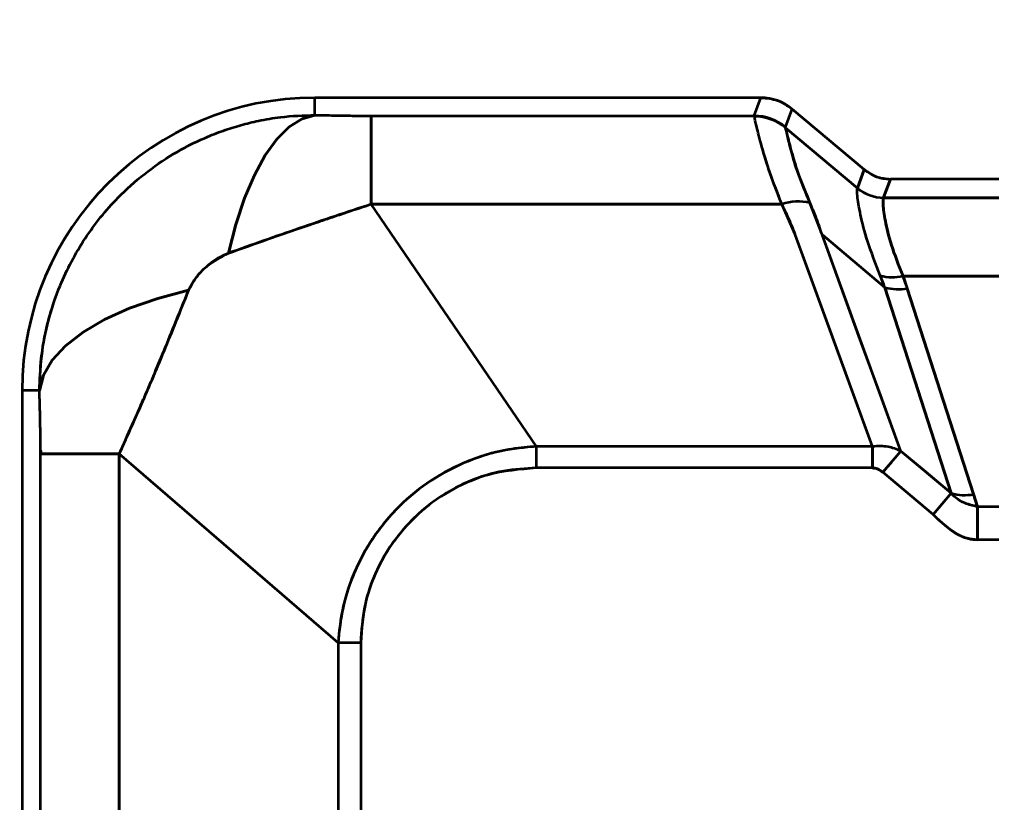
# Model space of a CAD drawing. Header units: millimetres. Extents: x 0 to 420, y 0 to 297.
# Drawn here: x 326.637 to 327.234, y 175.101 to 175.582 of the extents above; entities that cross this region are included whole.
import ezdxf

# ---------------------------------------------------------------- set-up
doc = ezdxf.new("R2010")
doc.units = ezdxf.units.MM
doc.layers.add('尺寸线层', color=150, linetype='Continuous')
doc.styles.add('SLDTEXTSTYLE2', font='TXT', dxfattribs={"width": 0.7})
doc.dimstyles.new('SLDDIMSTYLE0', dxfattribs={"dimtxt": 3.5, "dimasz": 3.302, "dimexe": 0, "dimexo": 0.0625, "dimgap": 0.875, "dimtad": 1, "dimdec": 1, "dimlfac": 100, "dimrnd": 1e-09, "dimzin": 12, "dimdsep": 46, "dimtxsty": 'SLDTEXTSTYLE2', "dimsah": 1, "dimcen": 0.09, "dimadec": 0, "dimazin": 3, "dimtfac": 1, "dimtdec": 3, "dimtofl": 0, "dimtmove": 0, "dimatfit": 3, "dimfxl": 0, "dimfrac": 2, "dimtolj": 1, "dimtzin": 12, "dimarcsym": 0})

# ---------------------------------------------------------------- blocks, each defined once
blk = doc.blocks.new('_D')
at = {"layer": '尺寸线层'}
for p, q in [((291.94307, 202.64124), (364.68758, 202.64124)), ((363.68758, 202.64124), (363.68758, 128.58016)), ((326.11667, 128.58016), (364.68758, 128.58016))]:
    blk.add_line(p, q, dxfattribs=at)
for points in [[(363.68758, 202.64124), (363.17958, 199.33924), (364.19558, 199.33924)], [(363.68758, 128.58016), (364.19558, 131.88216), (363.17958, 131.88216)]]:
    blk.add_solid(points, dxfattribs=at)
at = {"layer": '尺寸线层', "insert": (359.17585, 158.53763), "char_height": 3.5, "attachment_point": 1, "rotation": 90, "style": 'SLDTEXTSTYLE2'}
blk.add_mtext('7406.11', dxfattribs=at)
blk = doc.blocks.new('_D_7')
at = {"layer": '尺寸线层'}
for p, q in [((70.59704, 160.40224), (70.59704, 246.19224)), ((332.81559, 175.11669), (332.81559, 246.19224)), ((332.81559, 245.19224), (70.59704, 245.19224))]:
    blk.add_line(p, q, dxfattribs=at)
for points in [[(70.59704, 245.19224), (73.89904, 244.68424), (73.89904, 245.70024)], [(332.81559, 245.19224), (329.51359, 245.70024), (329.51359, 244.68424)]]:
    blk.add_solid(points, dxfattribs=at)
at = {"layer": '尺寸线层', "insert": (202.87576, 249.70398), "char_height": 3.5, "attachment_point": 1, "style": 'SLDTEXTSTYLE2'}
blk.add_mtext('26221.85', dxfattribs=at)

msp = doc.modelspace()

# ---------------------------------------------------------------- linework, layer by layer
at = {"color": 7, "linetype": 'Continuous', "lineweight": 35}
for p, q in [((326.81831, 175.52353), (326.81831, 175.53419)), ((327.0924, 175.53419), (326.81831, 175.53419)), ((327.0924, 175.53419), (326.81831, 175.53419)), ((326.81831, 175.52353), (326.81831, 175.53419)), ((327.08835, 175.52305), (327.0924, 175.53419)), ((327.08835, 175.52305), (327.0924, 175.53419)), ((327.1076, 175.51604), (327.11166, 175.52718)), ((327.1076, 175.51604), (327.11166, 175.52718)), ((327.15593, 175.49003), (327.11166, 175.52718)), ((327.15593, 175.49003), (327.11166, 175.52718)), ((326.85292, 175.52305), (326.85292, 175.46874)), ((326.85292, 175.52305), (327.08835, 175.52305)), ((326.85292, 175.46874), (326.85292, 175.52305)), ((326.85292, 175.52305), (327.08835, 175.52305)), ((327.08836, 175.52265), (327.08835, 175.52305)), ((327.10761, 175.51572), (327.15179, 175.47865)), ((327.15179, 175.47865), (327.10761, 175.51572)), ((327.15179, 175.47865), (327.15593, 175.49003)), ((327.15593, 175.49003), (327.15179, 175.47865)), ((327.16784, 175.47281), (327.17198, 175.48419)), ((327.17198, 175.48419), (327.16784, 175.47281)), ((327.58463, 175.48419), (327.17198, 175.48419)), ((327.58463, 175.48419), (327.17198, 175.48419)), ((327.15175, 175.47856), (327.15179, 175.47865)), ((327.16779, 175.47271), (327.16784, 175.47281)), ((327.16779, 175.47271), (327.58882, 175.47271)), ((327.58882, 175.47271), (327.16779, 175.47271)), ((326.95445, 175.31985), (326.85292, 175.46874)), ((326.85292, 175.46874), (327.10529, 175.46874)), ((326.95445, 175.31985), (326.85292, 175.46874)), ((327.10529, 175.46874), (326.85292, 175.46874)), ((327.11347, 175.45018), (327.10529, 175.46874)), ((327.12996, 175.45005), (327.12256, 175.46955)), ((327.16091, 175.31985), (327.11347, 175.45018)), ((327.12996, 175.45005), (327.16864, 175.41759)), ((327.17836, 175.31706), (327.12996, 175.45005)), ((327.12996, 175.45005), (327.16864, 175.41759)), ((327.16864, 175.41759), (327.16576, 175.42485)), ((327.17974, 175.42457), (327.57687, 175.42457)), ((327.17974, 175.42457), (327.18238, 175.41702)), ((327.57687, 175.42457), (327.17974, 175.42457)), ((327.20933, 175.29107), (327.16864, 175.41759)), ((327.16864, 175.41759), (327.20933, 175.29107)), ((327.22307, 175.2905), (327.18238, 175.41702)), ((327.18238, 175.41702), (327.22307, 175.2905)), ((326.63831, 175.35419), (326.63831, 175.08373)), ((326.64899, 175.35419), (326.63831, 175.35419)), ((326.63831, 175.35419), (326.63831, 175.08373)), ((326.64899, 175.35419), (326.63831, 175.35419)), ((326.64969, 175.08792), (326.64969, 175.31532)), ((326.698, 175.31532), (326.64969, 175.31532)), ((326.64969, 175.08792), (326.64969, 175.31532)), ((326.83248, 175.19921), (326.698, 175.31532)), ((326.698, 175.06709), (326.698, 175.31532)), ((326.83248, 175.19921), (326.698, 175.31532)), ((326.698, 175.31532), (326.698, 175.06709)), ((326.95445, 175.30666), (326.95445, 175.31985)), ((327.16091, 175.31985), (326.95445, 175.31985)), ((326.95445, 175.30666), (326.95445, 175.31985)), ((327.16091, 175.31985), (326.95445, 175.31985)), ((327.16091, 175.30666), (327.16091, 175.31985)), ((327.16737, 175.30396), (327.17836, 175.31706)), ((327.20933, 175.29107), (327.17836, 175.31706)), ((327.16091, 175.30666), (326.95445, 175.30666)), ((327.16091, 175.30666), (326.95445, 175.30666)), ((327.19834, 175.27798), (327.16737, 175.30396)), ((327.19834, 175.27798), (327.16737, 175.30396)), ((327.20933, 175.29107), (327.19834, 175.27798)), ((327.19834, 175.27798), (327.20933, 175.29107)), ((327.22554, 175.2828), (327.22307, 175.2905)), ((327.22307, 175.2905), (327.22554, 175.2828)), ((327.22554, 175.2828), (327.22554, 175.26247)), ((327.53107, 175.2828), (327.22554, 175.2828)), ((327.22554, 175.26247), (327.22554, 175.2828)), ((327.53107, 175.2828), (327.22554, 175.2828)), ((327.53107, 175.26247), (327.22554, 175.26247)), ((327.53107, 175.26247), (327.22554, 175.26247)), ((326.84642, 175.19921), (326.83248, 175.19921)), ((326.83248, 175.19921), (326.83248, 174.9867)), ((326.84642, 175.19921), (326.83248, 175.19921)), ((326.83248, 175.19921), (326.83248, 174.9867)), ((326.84642, 175.19921), (326.84642, 174.9867)), ((326.84642, 175.19921), (326.84642, 174.9867))]:
    msp.add_line(p, q, dxfattribs=at)
at = {"color": 7, "linetype": 'Continuous', "lineweight": 35, "flags": 128}
for points in [[(326.81831, 175.52353), (326.81034, 175.5212), (326.8025, 175.51623), (326.79493, 175.50872), (326.78775, 175.49878), (326.78107, 175.48658), (326.77503, 175.47234), (326.7697, 175.45627), (326.76519, 175.43866)], [(326.76519, 175.43866), (326.7697, 175.45627), (326.77503, 175.47234), (326.78107, 175.48658), (326.78775, 175.49878), (326.79493, 175.50872), (326.8025, 175.51623), (326.81034, 175.5212), (326.81831, 175.52353)], [(327.16091, 175.31985), (327.14863, 175.3536), (327.13575, 175.38899), (327.11347, 175.45018)], [(327.17836, 175.31706), (327.16581, 175.35155), (327.15268, 175.38761), (327.12996, 175.45005)], [(326.64899, 175.35419), (326.65148, 175.36361), (326.65684, 175.37286), (326.66498, 175.38177), (326.67576, 175.39017), (326.68897, 175.39791), (326.70438, 175.40485), (326.7217, 175.41087), (326.74061, 175.41584)], [(326.74061, 175.41584), (326.7217, 175.41087), (326.70438, 175.40485), (326.68897, 175.39791), (326.67576, 175.39017), (326.66498, 175.38177), (326.65684, 175.37286), (326.65148, 175.36361), (326.64899, 175.35419)], [(327.20933, 175.29107), (327.19249, 175.30521), (327.17836, 175.31706)]]:
    msp.add_lwpolyline(points, dxfattribs=at)
at = {"color": 7, "linetype": 'Continuous', "lineweight": 35}
for centre, radius, start, end in [((326.81831, 175.35419), 0.18, 90, 180), ((326.81831, 175.35419), 0.18, 90, 180), ((327.08832, 175.493), 0.03004, 50.05864, 89.94136), ((327.08832, 175.493), 0.03004, 50.05864, 89.94136), ((327.08843, 175.49265), 0.03, 50.25006, 90.14099), ((327.08843, 175.49265), 0.03, 50.25006, 90.14099), ((327.16783, 175.49775), 0.02504, 230.03569, 269.90674), ((327.16783, 175.49775), 0.02504, 230.03569, 269.90674), ((327.11541, 175.4373), 0.03303, 77.49811, 107.84278), ((327.11541, 175.4373), 0.03303, 77.49811, 107.84278), ((327.17333, 175.45309), 0.02923, 254.99384, 282.66448), ((327.17333, 175.45309), 0.02923, 254.99384, 282.66448), ((327.17673, 175.44665), 0.03016, 254.44969, 280.79661), ((327.17673, 175.44665), 0.03016, 254.4497, 280.79661), ((327.21742, 175.32013), 0.03016, 254.44962, 280.79665), ((327.21742, 175.32013), 0.03017, 254.44976, 280.79653)]:
    msp.add_arc(centre, radius, start, end, dxfattribs=at)
for centre, major_axis, start_param, end_param in [((327.09237, 175.50415), (0.01028, 0.02823), 5.934618, 6.631752), ((327.172, 175.50922), (0.00856, 0.02353), 2.793026, 3.49016)]:
    msp.add_ellipse(centre, major_axis=major_axis, ratio=0.998448, start_param=start_param, end_param=end_param, dxfattribs=at)
for points in [[(327.0924, 175.53419), (327.09593, 175.5339), (327.10299, 175.53331), (327.10877, 175.52922), (327.11166, 175.52718)], [(327.15593, 175.49003), (327.15834, 175.48833), (327.16316, 175.48492), (327.16904, 175.48443), (327.17198, 175.48419)]]:
    msp.add_open_spline(points, degree=3, dxfattribs=at)
for points, knots in [([(326.64899, 175.35419), (326.64932, 175.36237), (326.64995, 175.3779), (326.6547, 175.3995), (326.66275, 175.423), (326.67605, 175.44809), (326.69434, 175.47073), (326.71317, 175.48763), (326.73119, 175.50004), (326.74771, 175.5085), (326.76173, 175.514), (326.77265, 175.51744), (326.78444, 175.52029), (326.79961, 175.5229), (326.81127, 175.52329), (326.81831, 175.52353)], [0, 0, 0, 0, 0.09223, 0.17509, 0.248571, 0.372098, 0.493337, 0.574894, 0.656929, 0.739439, 0.783725, 0.826747, 0.868506, 0.920618, 1, 1, 1, 1]), ([(326.64899, 175.35419), (326.6492, 175.36075), (326.64955, 175.37194), (326.6522, 175.3882), (326.65592, 175.40324), (326.6632, 175.42382), (326.67604, 175.44809), (326.69434, 175.47073), (326.71317, 175.48763), (326.73119, 175.50004), (326.74771, 175.5085), (326.76173, 175.514), (326.77265, 175.51744), (326.78444, 175.52029), (326.79961, 175.5229), (326.81127, 175.52329), (326.81831, 175.52353)], [0, 0, 0, 0, 0.073966, 0.126209, 0.185583, 0.248629, 0.372147, 0.493376, 0.574928, 0.656955, 0.739459, 0.783742, 0.826761, 0.868517, 0.920624, 1, 1, 1, 1]), ([(326.81831, 175.52353), (326.82283, 175.52344), (326.83031, 175.52328), (326.84187, 175.52311), (326.84898, 175.52307), (326.85292, 175.52305)], [0, 0, 0, 0, 0.40532, 0.669834, 1, 1, 1, 1]), ([(326.81831, 175.52353), (326.82307, 175.52343), (326.83153, 175.52326), (326.84316, 175.52309), (326.85003, 175.52306), (326.85292, 175.52305)], [0, 0, 0, 0, 0.426106, 0.75777, 1, 1, 1, 1]), ([(327.08836, 175.52265), (327.08834, 175.52274), (327.08831, 175.52289), (327.08834, 175.523), (327.08835, 175.52305)], [0, 0, 0, 0, 0.559862, 1, 1, 1, 1]), ([(327.10529, 175.46874), (327.10274, 175.47526), (327.09747, 175.48875), (327.09265, 175.505), (327.08942, 175.51775), (327.08872, 175.52098), (327.08836, 175.52265)], [0, 0, 0, 0, 0.227804, 0.471702, 0.726249, 1, 1, 1, 1]), ([(327.10529, 175.46874), (327.10262, 175.47556), (327.09735, 175.48903), (327.09261, 175.50518), (327.08941, 175.51775), (327.08872, 175.52098), (327.08836, 175.52265)], [0, 0, 0, 0, 0.238868, 0.471709, 0.726257, 1, 1, 1, 1]), ([(327.12256, 175.46955), (327.12001, 175.47565), (327.11487, 175.48792), (327.11083, 175.50186), (327.10837, 175.51193), (327.10787, 175.51445), (327.10761, 175.51572)], [0, 0, 0, 0, 0.246355, 0.495576, 0.747088, 1, 1, 1, 1]), ([(327.10761, 175.51572), (327.1079, 175.51428), (327.10846, 175.51152), (327.11114, 175.50073), (327.11524, 175.48692), (327.12012, 175.47535), (327.12256, 175.46955)], [0, 0, 0, 0, 0.27715, 0.53382, 0.766156, 1, 1, 1, 1]), ([(327.16576, 175.42485), (327.16297, 175.43205), (327.15739, 175.44643), (327.1533, 175.46316), (327.15131, 175.47498), (327.15161, 175.47738), (327.15175, 175.47856)], [0, 0, 0, 0, 0.246486, 0.493081, 0.751103, 1, 1, 1, 1]), ([(327.16576, 175.42485), (327.16296, 175.43208), (327.15739, 175.44646), (327.1533, 175.46318), (327.15131, 175.47498), (327.15161, 175.47738), (327.15175, 175.47856)], [0, 0, 0, 0, 0.247618, 0.49308, 0.751102, 1, 1, 1, 1]), ([(327.15175, 175.47856), (327.15176, 175.47858), (327.15177, 175.47861), (327.15179, 175.47864), (327.15179, 175.47865)], [0, 0, 0, 0, 0.559987, 1, 1, 1, 1]), ([(327.16779, 175.47271), (327.16757, 175.47157), (327.16715, 175.4694), (327.16864, 175.45892), (327.17192, 175.44431), (327.17713, 175.43115), (327.17974, 175.42457)], [0, 0, 0, 0, 0.262701, 0.501004, 0.750686, 1, 1, 1, 1]), ([(327.17974, 175.42457), (327.17713, 175.43115), (327.17192, 175.44431), (327.16858, 175.45915), (327.16716, 175.46952), (327.16758, 175.47165), (327.16779, 175.47271)], [0, 0, 0, 0, 0.2493138, 0.4989951, 0.7492963, 1, 1, 1, 1]), ([(327.16779, 175.47271), (327.1678, 175.47273), (327.16782, 175.47276), (327.16783, 175.47279), (327.16784, 175.47281)], [0, 0, 0, 0, 0.55999, 1, 1, 1, 1]), ([(326.76519, 175.43866), (326.77337, 175.44157), (326.78779, 175.44671), (326.80491, 175.4526), (326.81629, 175.45651), (326.82412, 175.45917), (326.83256, 175.46202), (326.84226, 175.46526), (326.8491, 175.46749), (326.85292, 175.46874)], [0, 0, 0, 0, 0.281946, 0.496921, 0.579836, 0.668188, 0.762414, 0.867187, 1, 1, 1, 1]), ([(326.85292, 175.46874), (326.83821, 175.46386), (326.80895, 175.45415), (326.77972, 175.4438), (326.76519, 175.43866)], [0, 0, 0, 0, 0.502691, 1, 1, 1, 1]), ([(327.11347, 175.45018), (327.11211, 175.45368), (327.10969, 175.45995), (327.10663, 175.46605), (327.10529, 175.46874)], [0, 0, 0, 0, 0.56, 1, 1, 1, 1]), ([(327.12996, 175.45005), (327.12876, 175.45374), (327.12663, 175.46032), (327.1238, 175.46673), (327.12256, 175.46955)], [0, 0, 0, 0, 0.561269, 1, 1, 1, 1]), ([(326.74061, 175.41584), (326.74198, 175.41841), (326.74491, 175.42388), (326.75302, 175.43232), (326.76059, 175.43626), (326.76519, 175.43866)], [0, 0, 0, 0, 0.256694, 0.547808, 1, 1, 1, 1]), ([(326.76519, 175.43866), (326.76267, 175.43752), (326.75736, 175.43513), (326.75041, 175.4295), (326.74437, 175.4231), (326.7418, 175.41815), (326.74061, 175.41584)], [0, 0, 0, 0, 0.242294, 0.509366, 0.771567, 1, 1, 1, 1]), ([(327.16864, 175.41759), (327.16813, 175.41895), (327.16721, 175.42139), (327.1662, 175.4238), (327.16576, 175.42485)], [0, 0, 0, 0, 0.562301, 1, 1, 1, 1]), ([(327.18238, 175.41702), (327.18191, 175.41844), (327.18108, 175.42096), (327.18015, 175.42347), (327.17974, 175.42457)], [0, 0, 0, 0, 0.562676, 1, 1, 1, 1]), ([(326.698, 175.31532), (326.69804, 175.31541), (326.69837, 175.31614), (326.70129, 175.32267), (326.70621, 175.33364), (326.71266, 175.34829), (326.71859, 175.36205), (326.72497, 175.37733), (326.73246, 175.3957), (326.73771, 175.40869), (326.74061, 175.41584)], [0, 0, 0, 0, 0.002733, 0.023479, 0.207083, 0.3392, 0.461245, 0.61264, 0.786506, 1, 1, 1, 1]), ([(326.74061, 175.41584), (326.73802, 175.40944), (326.73299, 175.39702), (326.72552, 175.37866), (326.71867, 175.36223), (326.71202, 175.3468), (326.70518, 175.33136), (326.70049, 175.32088), (326.698, 175.31532)], [0, 0, 0, 0, 0.191169, 0.37068, 0.538766, 0.672129, 0.825955, 1, 1, 1, 1]), ([(326.64969, 175.31532), (326.64969, 175.31606), (326.64968, 175.31787), (326.64964, 175.32218), (326.64954, 175.32927), (326.64933, 175.34053), (326.64912, 175.34904), (326.64899, 175.35419)], [0, 0, 0, 0, 0.053597, 0.132296, 0.31865, 0.587617, 1, 1, 1, 1]), ([(326.64969, 175.31532), (326.64969, 175.31574), (326.64968, 175.31938), (326.6495, 175.33279), (326.64921, 175.34496), (326.64899, 175.35419)], [0, 0, 0, 0, 0.030601, 0.265216, 1, 1, 1, 1]), ([(326.64968, 175.31747), (326.64972, 175.31694), (326.64976, 175.3162), (326.64984, 175.31551), (326.64988, 175.31538), (326.64991, 175.31531)], [0, 0, 0, 0, 0.56153, 0.792581, 1, 1, 1, 1]), ([(326.64969, 175.31532), (326.6507, 175.31532), (326.65274, 175.31531), (326.66269, 175.31531), (326.67733, 175.31531), (326.69111, 175.31532), (326.698, 175.31532)], [0, 0, 0, 0, 0.241551, 0.491516, 0.745835, 1, 1, 1, 1]), ([(326.95445, 175.31985), (326.94717, 175.31917), (326.93172, 175.31774), (326.90876, 175.31008), (326.88663, 175.29787), (326.86725, 175.28128), (326.85191, 175.26175), (326.84117, 175.24074), (326.83455, 175.21981), (326.83315, 175.2059), (326.83248, 175.19921)], [0, 0, 0, 0, 0.116441, 0.247287, 0.383072, 0.517784, 0.651936, 0.776897, 0.892871, 1, 1, 1, 1]), ([(326.95445, 175.31985), (326.9494, 175.31945), (326.93898, 175.31864), (326.92384, 175.31507), (326.90615, 175.30866), (326.88678, 175.29794), (326.86988, 175.28356), (326.8578, 175.26935), (326.84956, 175.25698), (326.84148, 175.24109), (326.83484, 175.22183), (326.83324, 175.20651), (326.83248, 175.19921)], [0, 0, 0, 0, 0.080728, 0.166845, 0.247263, 0.380655, 0.517772, 0.598864, 0.677745, 0.754478, 0.883127, 1, 1, 1, 1]), ([(327.17836, 175.31706), (327.17583, 175.3181), (327.17039, 175.32032), (327.16421, 175.32001), (327.16091, 175.31985)], [0, 0, 0, 0, 0.466493, 1, 1, 1, 1]), ([(327.17836, 175.31706), (327.17583, 175.3181), (327.17039, 175.32032), (327.16421, 175.32001), (327.16091, 175.31985)], [0, 0, 0, 0, 0.4664929, 1, 1, 1, 1]), ([(327.16091, 175.31985), (327.16091, 175.31785), (327.16091, 175.3139), (327.16091, 175.30905), (327.16091, 175.30666)], [0, 0, 0, 0, 0.506963, 1, 1, 1, 1]), ([(327.17836, 175.31706), (327.17774, 175.31631), (327.17646, 175.31479), (327.17374, 175.31155), (327.17065, 175.30787), (327.16845, 175.30525), (327.16737, 175.30396)], [0, 0, 0, 0, 0.245847, 0.499999, 0.754151, 1, 1, 1, 1]), ([(326.95445, 175.30666), (326.94426, 175.3058), (326.92281, 175.30397), (326.89289, 175.28917), (326.87046, 175.26832), (326.85656, 175.24584), (326.84816, 175.22357), (326.84703, 175.20773), (326.84642, 175.19921)], [0, 0, 0, 0, 0.180789, 0.380831, 0.580834, 0.718559, 0.848751, 1, 1, 1, 1]), ([(326.95445, 175.30666), (326.94766, 175.30628), (326.93378, 175.30551), (326.91304, 175.29901), (326.89655, 175.29018), (326.88435, 175.28083), (326.87365, 175.27068), (326.86297, 175.25703), (326.85393, 175.23945), (326.84772, 175.22028), (326.84687, 175.20658), (326.84642, 175.19921)], [0, 0, 0, 0, 0.120461, 0.246403, 0.382818, 0.450919, 0.519058, 0.644752, 0.756806, 0.869265, 1, 1, 1, 1]), ([(327.16737, 175.30396), (327.1663, 175.30477), (327.16437, 175.30622), (327.16198, 175.30653), (327.16091, 175.30666)], [0, 0, 0, 0, 0.554281, 1, 1, 1, 1]), ([(327.16091, 175.30666), (327.16146, 175.30663), (327.1626, 175.30655), (327.16488, 175.30578), (327.16637, 175.30469), (327.16737, 175.30396)], [0, 0, 0, 0, 0.2320615, 0.4784527, 1, 1, 1, 1]), ([(327.22554, 175.2828), (327.22245, 175.28352), (327.21796, 175.28455), (327.21259, 175.28781), (327.21046, 175.28994), (327.20933, 175.29107)], [0, 0, 0, 0, 0.509734, 0.738031, 1, 1, 1, 1]), ([(327.22554, 175.2828), (327.2228, 175.28342), (327.21852, 175.28437), (327.21302, 175.28744), (327.21062, 175.2898), (327.20933, 175.29107)], [0, 0, 0, 0, 0.452149, 0.705537, 1, 1, 1, 1]), ([(327.19834, 175.27798), (327.20316, 175.27333), (327.20954, 175.26717), (327.21955, 175.26295), (327.22362, 175.26263), (327.22554, 175.26247)], [0, 0, 0, 0, 0.619464, 0.820185, 1, 1, 1, 1]), ([(327.22554, 175.26247), (327.2233, 175.26268), (327.2186, 175.26312), (327.2088, 175.26789), (327.20268, 175.27379), (327.19834, 175.27798)], [0, 0, 0, 0, 0.209288, 0.438923, 1, 1, 1, 1])]:
    msp.add_open_spline(points, degree=3, knots=knots, dxfattribs=at)

# ---------------------------------------------------------------- dimensions: what is measured, and where the dimension line sits
at = {"layer": '尺寸线层'}
for base, p1, p2, angle, picture, middle in [((70.59704, 245.19224), (332.81559, 175.11669), (70.59704, 160.40224), 0, '_D_7', (209.01291, 245.19224)), ((363.68758, 128.58016), (291.94307, 202.64124), (326.11667, 128.58016), 90, '_D', (363.68758, 163.90673))]:
    dim = msp.add_linear_dim(base=base, p1=p1, p2=p2, angle=angle, dimstyle='SLDDIMSTYLE0', dxfattribs=at)
    dim.commit()
    dim.dimension.update_dxf_attribs({"geometry": picture, "text_midpoint": middle, "dimtype": 160})

doc.saveas('drawing.dxf')
